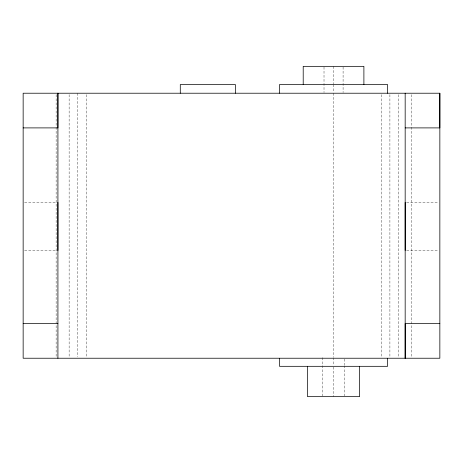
<?xml version="1.0" encoding="UTF-8"?>
<svg xmlns="http://www.w3.org/2000/svg" width="463" height="463" viewBox="0 0 463 463"><rect width="100%" height="100%" fill="white"/><g stroke="black" fill="none" stroke-linecap="round" stroke-linejoin="round"><path stroke-width="0.35" stroke-dasharray="2.31 1.74" d="M24.568 202.395L57.916 202.395M406.618 202.395L438.403 202.395M24.568 250.454L57.916 250.454M406.618 250.454L438.403 250.454M411.578 94.666L411.578 126.451M411.578 127.175L411.578 356.921M398.574 94.666L398.574 357.644M389.904 94.666L389.904 356.921M381.234 94.666L381.234 357.644M344.819 359.085L344.819 364.867M344.819 365.591L344.819 395.934M343.089 67.054L343.089 92.513M333.551 66.342L333.551 83.849M333.551 84.55L333.551 92.496M333.551 93.219L333.551 356.921M333.551 357.644L333.551 364.867M333.551 367.032L333.551 396.658M324.013 67.054L324.013 92.513M322.283 357.644L322.283 364.867M322.283 365.591L322.283 395.934M86.465 94.666L86.465 357.644M77.801 93.219L77.801 356.921M69.132 94.666L69.132 357.644M56.127 94.666L56.127 126.451M56.127 127.175L56.127 356.921"/><path stroke-width="0.69" d="M57.916 250.454L57.916 202.395M405.171 250.454L405.171 202.395M439.85 93.219L439.85 358.229L23.15 358.229L23.15 93.219L439.85 93.219L439.85 127.898L405.171 127.898M23.15 127.898L57.916 127.898L57.916 93.219L57.916 358.229M23.15 323.55L57.916 323.55M439.85 323.55L405.171 323.55L405.171 358.229L405.171 93.219M387.583 93.219L387.583 84.55L279.519 84.55L279.519 93.219M387.583 358.362L387.583 366.314L279.519 366.314L279.519 358.362M363.895 84.55L363.895 66.342L303.207 66.342L303.207 84.55M359.577 366.314L359.577 396.658L307.525 396.658L307.525 366.314M235.401 93.219L235.401 84.55L180.286 84.55L180.286 93.219"/></g></svg>
